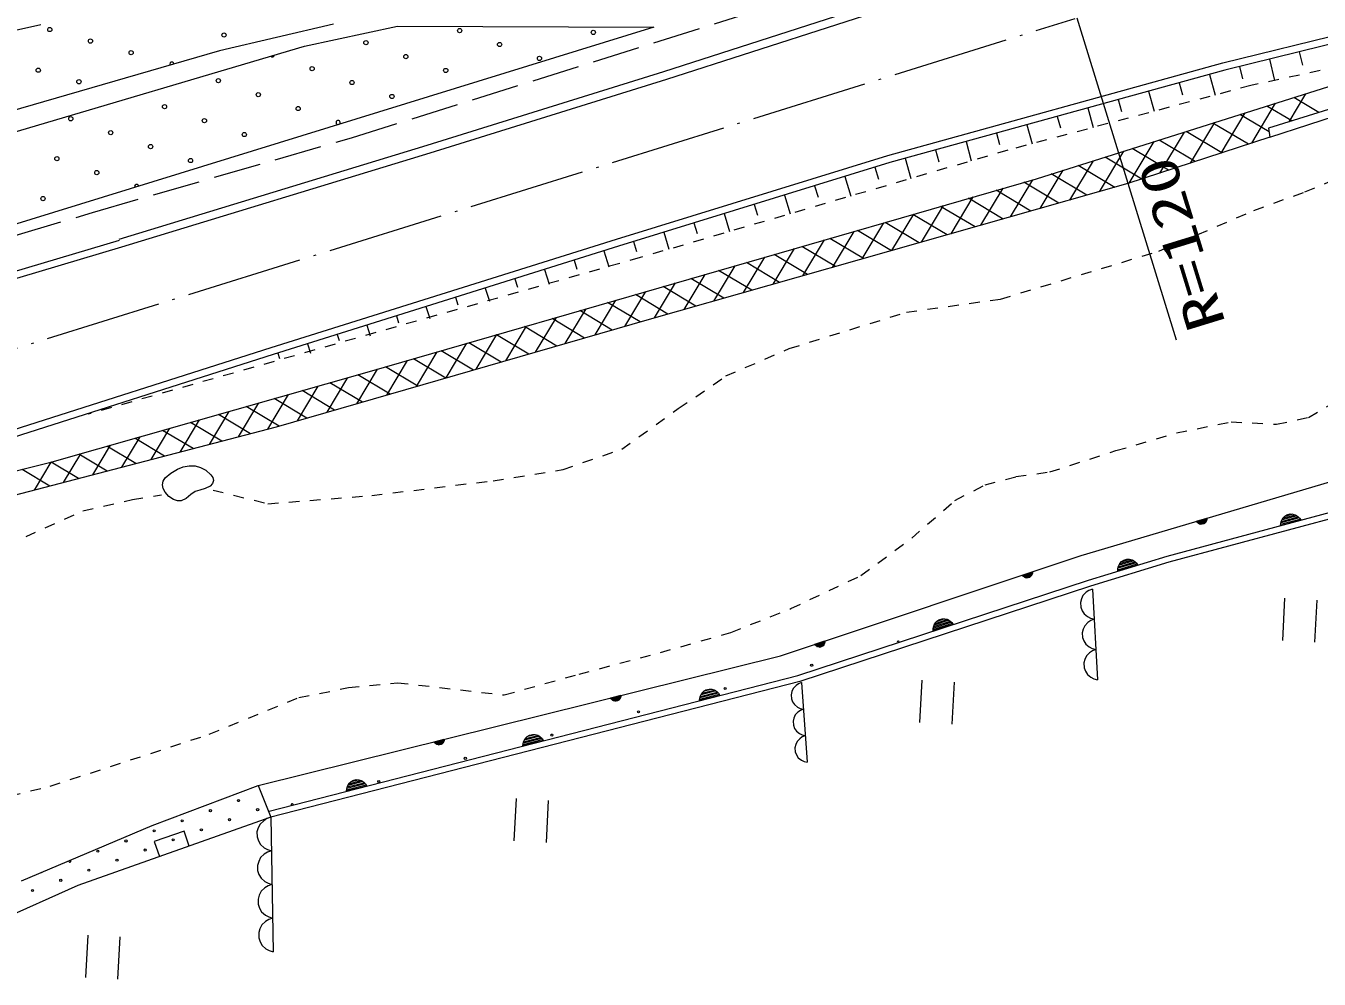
# Model space of a CAD drawing. Units: millimetres, scale not verified. Extents: x 40000 to 680000, y 20000 to 380000.
# Drawn here: x 322573 to 383768, y 268952 to 314058 of the extents above; entities that cross this region are included whole.
import ezdxf
from ezdxf.enums import TextEntityAlignment as Align

# ---------------------------------------------------------------- set-up
doc = ezdxf.new("R2010")
doc.units = ezdxf.units.MM
doc.header["$LTSCALE"] = 1000
for name, pattern in [('USER1', [3, 2.25, -0.75]), ('USER2', [1, 0.5, -0.5]), ('USER3', [7.000001, 5.508197, -0.688525, 0.114754, -0.688525])]:
    doc.linetypes.add(name, pattern=pattern)
for name, color, linetype, lineweight in [('S-BGD', 1, 'Continuous', 13), ('S-BGD-HTXT', 6, 'Continuous', 13), ('S-BMK', 3, 'USER3', 13)]:
    doc.layers.add(name, color=color, linetype=linetype, lineweight=lineweight)
doc.styles.add('ＭＳ ゴシック', font='')
doc.styles.get('ＭＳ ゴシック').set_extended_font_data('MS Gothic')

msp = doc.modelspace()

# ---------------------------------------------------------------- linework, layer by layer
at = {"layer": 'S-BGD'}
for p, q in [((352767, 311905), (371974, 318089)), ((372092, 317707), (352887, 311523)), ((319131, 313190), (323280, 314127)), ((352293, 313998), (321524, 304505)), ((337133, 314140), (331743, 312873)), ((335761, 313090), (340155, 314045)), ((340155, 314045), (352293, 313998)), ((379212, 312301), (386268, 314040)), ((386340, 313697), (379300, 311962)), ((331743, 312873), (320497, 309629)), ((321489, 308865), (335761, 313090)), ((370389, 306827), (390241, 313083)), ((382820, 312829), (382975, 312200)), ((363359, 307928), (379212, 312301)), ((380004, 312136), (380149, 311548)), ((381412, 312482), (381660, 311476)), ((341568, 308413), (352767, 311905)), ((352887, 311523), (341685, 308030)), ((379300, 311962), (363457, 307592)), ((378580, 311763), (378850, 310785)), ((390321, 312024), (381371, 309211)), ((381440, 308794), (390467, 311739)), ((375700, 310969), (375962, 310017)), ((377140, 311366), (377300, 310787)), ((374259, 310571), (374415, 310008)), ((380580, 308513), (381705, 310393)), ((382477, 309558), (381297, 310264)), ((382347, 309517), (383142, 310846)), ((383753, 309960), (382572, 310666)), ((371379, 309777), (371530, 309230)), ((372819, 310174), (373074, 309249)), ((379130, 308037), (380269, 309940)), ((381399, 309038), (380021, 309862)), ((369939, 309380), (370186, 308481)), ((376231, 307087), (377397, 309035)), ((379160, 308047), (377470, 309058)), ((377681, 307562), (378833, 309488)), ((380418, 308459), (378745, 309460)), ((381371, 309211), (381440, 308794)), ((367058, 308585), (367310, 307671)), ((368498, 308982), (368646, 308447)), ((381440, 308794), (374722, 306593)), ((374781, 306612), (375961, 308583)), ((377902, 307635), (376194, 308656)), ((326981, 303970), (341568, 308413)), ((341685, 308030), (327098, 303587)), ((350513, 303969), (363359, 307928)), ((365618, 308188), (365773, 307626)), ((373376, 306211), (374524, 308130)), ((375385, 306810), (373643, 307852)), ((376643, 307222), (374918, 308254)), ((363457, 307592), (350616, 303635)), ((362744, 307372), (362920, 306802)), ((364178, 307790), (364442, 306833)), ((370569, 305415), (371652, 307225)), ((371972, 305813), (373088, 307678)), ((374097, 306415), (372367, 307451)), ((338949, 297740), (370389, 306827)), ((374722, 306593), (352061, 300169)), ((361317, 306932), (361603, 306003)), ((369166, 305018), (370219, 306778)), ((371454, 305666), (369799, 306657)), ((372775, 306041), (371091, 307049)), ((358464, 306053), (358737, 305166)), ((359891, 306493), (360058, 305948)), ((367762, 304620), (368810, 306371)), ((370133, 305292), (368486, 306277)), ((357037, 305613), (357197, 305094)), ((364955, 303824), (365992, 305556)), ((367490, 304542), (365859, 305518)), ((366359, 304222), (367401, 305964)), ((368811, 304917), (367173, 305898)), ((355610, 305174), (355871, 304329)), ((364847, 303793), (363233, 304759)), ((363552, 303426), (364583, 305149)), ((366168, 304168), (364546, 305138)), ((352757, 304294), (353004, 303491)), ((354183, 304734), (354336, 304239)), ((360745, 302631), (361765, 304334)), ((363525, 303419), (361920, 304379)), ((362149, 303029), (363174, 304742)), ((319533, 301697), (326998, 303923)), ((327098, 303587), (319636, 301363)), ((334174, 298843), (350513, 303969)), ((350616, 303635), (334280, 298509)), ((351330, 303855), (351474, 303385)), ((360882, 302670), (359294, 303620)), ((359342, 302233), (360356, 303927)), ((362204, 303044), (360607, 304000)), ((348514, 302974), (348650, 302541)), ((349916, 303415), (350152, 302661)), ((356535, 301437), (357537, 303113)), ((357938, 301835), (358946, 303520)), ((359561, 302295), (357981, 303241)), ((347112, 302534), (347329, 301843)), ((355131, 301039), (356128, 302705)), ((356918, 301546), (355354, 302482)), ((358239, 301920), (356667, 302861)), ((345711, 302093), (345835, 301697)), ((352325, 300244), (353310, 301891)), ((354275, 300797), (352728, 301722)), ((353728, 300642), (354719, 302298)), ((355596, 301171), (354041, 302102)), ((342907, 301213), (343020, 300854)), ((344309, 301653), (344507, 301024)), ((350917, 299839), (351901, 301483)), ((352954, 300422), (351415, 301343)), ((341506, 300772), (341684, 300205)), ((348099, 299026), (349083, 300669)), ((350321, 299667), (348789, 300584)), ((349508, 299432), (350492, 301076)), ((351635, 300046), (350102, 300963)), ((352061, 300169), (334418, 295077)), ((338702, 299891), (338861, 299387)), ((340104, 300332), (340205, 300010)), ((346691, 298619), (347674, 300262)), ((349007, 299288), (347475, 300204)), ((337300, 299451), (337390, 299167)), ((343873, 297806), (344855, 299447)), ((346380, 298529), (344849, 299445)), ((345282, 298213), (346265, 299854)), ((347693, 298909), (346162, 299825)), ((316530, 293214), (334174, 298843)), ((335899, 299011), (336038, 298568)), ((341056, 296993), (342037, 298632)), ((343752, 297771), (342223, 298686)), ((342465, 297399), (343446, 299040)), ((345066, 298150), (343536, 299066)), ((334280, 298509), (318219, 293385)), ((334497, 298570), (334575, 298323)), ((339647, 296586), (340628, 298225)), ((342438, 297392), (340910, 298307)), ((323815, 293428), (338949, 297740)), ((336830, 295773), (337813, 297416)), ((338239, 296180), (339219, 297818)), ((339811, 296633), (338280, 297549)), ((341124, 297013), (339597, 297927)), ((335421, 295367), (336408, 297016)), ((337183, 295875), (335642, 296798)), ((338497, 296254), (336961, 297173)), ((332640, 294614), (333599, 296216)), ((334021, 294974), (335004, 296616)), ((335869, 295496), (334322, 296422)), ((331259, 294254), (332194, 295815)), ((333204, 294760), (331684, 295670)), ((334556, 295117), (333003, 296046)), ((334418, 295077), (318848, 291018)), ((328498, 293534), (329384, 295015)), ((329879, 293894), (330789, 295415)), ((331847, 294407), (330364, 295294)), ((327117, 293174), (327979, 294615)), ((329134, 293700), (327726, 294542)), ((330491, 294053), (329045, 294918)), ((372504, 288995), (391706, 294682)), ((324356, 292454), (325170, 293814)), ((326421, 292992), (325087, 293791)), ((325736, 292814), (326574, 294215)), ((327778, 293346), (326406, 294167)), ((314165, 291004), (323815, 293428)), ((322975, 292094), (323766, 293416)), ((325064, 292639), (323766, 293416)), ((329745, 293089), (330020, 293198)), ((330020, 293198), (330300, 293246)), ((330300, 293246), (330576, 293233)), ((330576, 293233), (330836, 293162)), ((330836, 293162), (331083, 293027)), ((376580, 288965), (392631, 293285)), ((323708, 292285), (322394, 293071)), ((329032, 292348), (329071, 292516)), ((329071, 292516), (329172, 292671)), ((329172, 292671), (329433, 292899)), ((329433, 292899), (329745, 293089)), ((331083, 293027), (331326, 292821)), ((331326, 292821), (331425, 292687)), ((331459, 292546), (331406, 292405)), ((331425, 292687), (331459, 292546)), ((392709, 292995), (376662, 288676)), ((329068, 292163), (329032, 292348)), ((329162, 291990), (329068, 292163)), ((329342, 291791), (329162, 291990)), ((330585, 292022), (330374, 291890)), ((330805, 292091), (330585, 292022)), ((331063, 292160), (330805, 292091)), ((331292, 292282), (331063, 292160)), ((331406, 292405), (331292, 292282)), ((329553, 291649), (329342, 291791)), ((329746, 291581), (329553, 291649)), ((329920, 291577), (329746, 291581)), ((330153, 291700), (329920, 291577)), ((330374, 291890), (330153, 291700)), ((377972, 290614), (378451, 290756)), ((378448, 290722), (377993, 290588)), ((378013, 290561), (378445, 290689)), ((378448, 290695), (378435, 290640)), ((378451, 290756), (378448, 290695)), ((381952, 290472), (382869, 290719)), ((382829, 290773), (381960, 290539)), ((381980, 290609), (382774, 290823)), ((381983, 290636), (382049, 290768)), ((382715, 290871), (382012, 290683)), ((382049, 290768), (382139, 290854)), ((382054, 290759), (382638, 290916)), ((382139, 290854), (382243, 290921)), ((382508, 290945), (382149, 290849)), ((382243, 290921), (382393, 290961)), ((382393, 290961), (382516, 290955)), ((382516, 290955), (382638, 290926)), ((382638, 290926), (382761, 290845)), ((382761, 290845), (382844, 290766)), ((382844, 290766), (382910, 290665)), ((378006, 290564), (377972, 290614)), ((378049, 290526), (378006, 290564)), ((378436, 290654), (378042, 290537)), ((378111, 290487), (378049, 290526)), ((378072, 290513), (378421, 290617)), ((378401, 290578), (378111, 290492)), ((378172, 290474), (378111, 290487)), ((378234, 290473), (378172, 290474)), ((378176, 290479), (378355, 290532)), ((378308, 290495), (378234, 290473)), ((378359, 290529), (378308, 290495)), ((378403, 290574), (378359, 290529)), ((378435, 290640), (378403, 290574)), ((382910, 290665), (381944, 290406)), ((381944, 290406), (381953, 290527)), ((381953, 290527), (381983, 290636)), ((358286, 284256), (372504, 288995)), ((372854, 287836), (376580, 288965)), ((376662, 288676), (372945, 287550)), ((375195, 288545), (374238, 288255)), ((374238, 288255), (374243, 288377)), ((374243, 288377), (374270, 288487)), ((374244, 288323), (375153, 288598)), ((375111, 288651), (374250, 288390)), ((374268, 288460), (375055, 288699)), ((374270, 288487), (374332, 288621)), ((374994, 288746), (374298, 288535)), ((374332, 288621), (374419, 288710)), ((374337, 288612), (374916, 288787)), ((374419, 288710), (374521, 288780)), ((374785, 288813), (374429, 288705)), ((374521, 288780), (374669, 288825)), ((374669, 288825), (374793, 288823)), ((374793, 288823), (374915, 288798)), ((374915, 288798), (375041, 288721)), ((375041, 288721), (375126, 288645)), ((375126, 288645), (375195, 288545)), ((359107, 283325), (372854, 287836)), ((369726, 288069), (370200, 288227)), ((369762, 288020), (369726, 288069)), ((370198, 288193), (369748, 288043)), ((369806, 287983), (369762, 288020)), ((369769, 288017), (370196, 288160)), ((370188, 288124), (369798, 287994)), ((369869, 287947), (369806, 287983)), ((369830, 287971), (370175, 288087)), ((370156, 288047), (369869, 287952)), ((369931, 287936), (369869, 287947)), ((369993, 287936), (369931, 287936)), ((369935, 287941), (370111, 288000)), ((370066, 287961), (369993, 287936)), ((370116, 287997), (370066, 287961)), ((370159, 288043), (370116, 287997)), ((370188, 288111), (370159, 288043)), ((370200, 288166), (370188, 288111)), ((370200, 288227), (370200, 288166)), ((372945, 287550), (359191, 283037)), ((372593, 287106), (372516, 286944)), ((372742, 287255), (372593, 287106)), ((372877, 287348), (372742, 287255)), ((373038, 287411), (372877, 287348)), ((373038, 287411), (373281, 283119)), ((372516, 286944), (372472, 286773)), ((372472, 286773), (372484, 286551)), ((372484, 286551), (372547, 286386)), ((382135, 286974), (382027, 284977)), ((383560, 284894), (383668, 286891)), ((365510, 285492), (366413, 285788)), ((366369, 285840), (365514, 285559)), ((365530, 285630), (366312, 285887)), ((365532, 285657), (365590, 285792)), ((366250, 285932), (365558, 285705)), ((365590, 285792), (365676, 285883)), ((365596, 285783), (366171, 285972)), ((365676, 285883), (365776, 285956)), ((366040, 285995), (365686, 285878)), ((365776, 285956), (365923, 286004)), ((365923, 286004), (366047, 286005)), ((366047, 286005), (366170, 285982)), ((366170, 285982), (366297, 285908)), ((366297, 285908), (366384, 285834)), ((366384, 285834), (366456, 285737)), ((372547, 286386), (372642, 286233)), ((372642, 286233), (372807, 286103)), ((372823, 285824), (372674, 285675)), ((372807, 286103), (372951, 286028)), ((372958, 285918), (372823, 285824)), ((372951, 286028), (373119, 285981)), ((373119, 285981), (372958, 285918)), ((366456, 285737), (365506, 285425)), ((365506, 285425), (365508, 285546)), ((365508, 285546), (365532, 285657)), ((372597, 285513), (372552, 285342)), ((372552, 285342), (372565, 285120)), ((372674, 285675), (372597, 285513)), ((359903, 284795), (360377, 284953)), ((359939, 284746), (359903, 284795)), ((360375, 284920), (359925, 284769)), ((359983, 284710), (359939, 284746)), ((359946, 284744), (360373, 284886)), ((360365, 284850), (359975, 284720)), ((360046, 284673), (359983, 284710)), ((360007, 284698), (360352, 284813)), ((360333, 284774), (360046, 284678)), ((360108, 284662), (360046, 284673)), ((360170, 284663), (360108, 284662)), ((360112, 284667), (360288, 284726)), ((360243, 284687), (360170, 284663)), ((360293, 284723), (360243, 284687)), ((360336, 284769), (360293, 284723)), ((360365, 284837), (360336, 284769)), ((360377, 284892), (360365, 284837)), ((360377, 284953), (360377, 284892)), ((372565, 285120), (372628, 284955)), ((372628, 284955), (372723, 284803)), ((372723, 284803), (372888, 284672)), ((372888, 284672), (373032, 284598)), ((373032, 284598), (373200, 284550)), ((333570, 278113), (358286, 284256)), ((372678, 284082), (372633, 283911)), ((372755, 284245), (372678, 284082)), ((372904, 284393), (372755, 284245)), ((373039, 284487), (372904, 284393)), ((373200, 284550), (373039, 284487)), ((372633, 283911), (372646, 283689)), ((372646, 283689), (372709, 283524)), ((372709, 283524), (372804, 283372)), ((372804, 283372), (372969, 283241)), ((334088, 276902), (359107, 283325)), ((359191, 283037), (334163, 276611)), ((359015, 282839), (358886, 282706)), ((359132, 282923), (359015, 282839)), ((359273, 282980), (359132, 282923)), ((359273, 282980), (359544, 279214)), ((364973, 283094), (364865, 281097)), ((366398, 281014), (366506, 283011)), ((372969, 283241), (373113, 283167)), ((373113, 283167), (373281, 283119)), ((350243, 282260), (350728, 282381)), ((350275, 282209), (350243, 282260)), ((350723, 282347), (350262, 282233)), ((350316, 282169), (350275, 282209)), ((350282, 282206), (350719, 282314)), ((350708, 282279), (350309, 282180)), ((350376, 282127), (350316, 282169)), ((350338, 282155), (350691, 282243)), ((350670, 282205), (350376, 282132)), ((350437, 282111), (350376, 282127)), ((350498, 282107), (350437, 282111)), ((350441, 282116), (350622, 282161)), ((350574, 282126), (350498, 282107)), ((350626, 282158), (350574, 282126)), ((350672, 282201), (350626, 282158)), ((350706, 282266), (350672, 282201)), ((350722, 282320), (350706, 282266)), ((350728, 282381), (350722, 282320)), ((355415, 282377), (354447, 282129)), ((354447, 282129), (354457, 282250)), ((354455, 282196), (355376, 282432)), ((354457, 282250), (354488, 282359)), ((355336, 282486), (354464, 282262)), ((354485, 282332), (355282, 282537)), ((354488, 282359), (354555, 282490)), ((355222, 282586), (354518, 282405)), ((354555, 282490), (354647, 282575)), ((354560, 282481), (355146, 282631)), ((354647, 282575), (354752, 282641)), ((355017, 282662), (354656, 282570)), ((354752, 282641), (354902, 282679)), ((354902, 282679), (355025, 282672)), ((355025, 282672), (355146, 282641)), ((355146, 282641), (355268, 282559)), ((355268, 282559), (355350, 282480)), ((355350, 282480), (355415, 282377)), ((358820, 282563), (358784, 282412)), ((358784, 282412), (358798, 282217)), ((358798, 282217), (358856, 282073)), ((358886, 282706), (358820, 282563)), ((358856, 282073), (358941, 281940)), ((358941, 281940), (359088, 281828)), ((359106, 281583), (358976, 281451)), ((359088, 281828), (359215, 281765)), ((359222, 281667), (359106, 281583)), ((359215, 281765), (359363, 281725)), ((359363, 281725), (359222, 281667)), ((358911, 281307), (358874, 281157)), ((358874, 281157), (358888, 280962)), ((358888, 280962), (358946, 280818)), ((358976, 281451), (358911, 281307)), ((341886, 280186), (342372, 280307)), ((342367, 280274), (341906, 280159)), ((342372, 280307), (342366, 280246)), ((346104, 280051), (347024, 280288)), ((346984, 280342), (346112, 280118)), ((346133, 280188), (346930, 280392)), ((346137, 280215), (346204, 280345)), ((346871, 280442), (346166, 280261)), ((346204, 280345), (346295, 280431)), ((346209, 280336), (346795, 280487)), ((346295, 280431), (346400, 280496)), ((346665, 280518), (346304, 280425)), ((346400, 280496), (346550, 280535)), ((346550, 280535), (346673, 280528)), ((346673, 280528), (346794, 280497)), ((346794, 280497), (346916, 280415)), ((346916, 280415), (346999, 280335)), ((346999, 280335), (347064, 280233)), ((358946, 280818), (359031, 280685)), ((359031, 280685), (359178, 280573)), ((359196, 280328), (359067, 280196)), ((359178, 280573), (359306, 280509)), ((359313, 280412), (359196, 280328)), ((359306, 280509), (359454, 280470)), ((359454, 280470), (359313, 280412)), ((341918, 280135), (341886, 280186)), ((341959, 280095), (341918, 280135)), ((341926, 280132), (342362, 280240)), ((342352, 280205), (341953, 280106)), ((342020, 280053), (341959, 280095)), ((341982, 280081), (342335, 280169)), ((342313, 280131), (342020, 280059)), ((342080, 280038), (342020, 280053)), ((342142, 280034), (342080, 280038)), ((342084, 280042), (342265, 280087)), ((342217, 280052), (342142, 280034)), ((342270, 280085), (342217, 280052)), ((342316, 280127), (342270, 280085)), ((342350, 280192), (342316, 280127)), ((342366, 280246), (342350, 280192)), ((347064, 280233), (346095, 279985)), ((346095, 279985), (346105, 280106)), ((346105, 280106), (346137, 280215)), ((359001, 280052), (358965, 279901)), ((358965, 279901), (358979, 279707)), ((358979, 279707), (359037, 279563)), ((359067, 280196), (359001, 280052)), ((359037, 279563), (359122, 279430)), ((359122, 279430), (359269, 279318)), ((359269, 279318), (359396, 279254)), ((359396, 279254), (359544, 279214)), ((328555, 276221), (333570, 278113)), ((333570, 278113), (334163, 276611)), ((338712, 278089), (337743, 277840)), ((337743, 277840), (337753, 277962)), ((337752, 277907), (338672, 278143)), ((337753, 277962), (337785, 278070)), ((338632, 278198), (337760, 277974)), ((337781, 278044), (338578, 278248)), ((337785, 278070), (337852, 278201)), ((338519, 278298), (337814, 278117)), ((337852, 278201), (337943, 278287)), ((337857, 278192), (338443, 278343)), ((337943, 278287), (338048, 278352)), ((338313, 278374), (337953, 278281)), ((338048, 278352), (338198, 278391)), ((338198, 278391), (338321, 278384)), ((338321, 278384), (338443, 278353)), ((338443, 278353), (338564, 278271)), ((338564, 278271), (338647, 278191)), ((338647, 278191), (338712, 278089)), ((345778, 277492), (345669, 275495)), ((347202, 275412), (347310, 277409)), ((334163, 276611), (325036, 273389)), ((334163, 276611), (333981, 276548)), ((334163, 276611), (334276, 270244)), ((322369, 273603), (328555, 276221)), ((333562, 276115), (333506, 275927)), ((333655, 276292), (333562, 276115)), ((333827, 276450), (333655, 276292)), ((333981, 276548), (333827, 276450)), ((330057, 275957), (328642, 275458)), ((328642, 275458), (328892, 274751)), ((330306, 275250), (330057, 275957)), ((333506, 275927), (333510, 275680)), ((333510, 275680), (333573, 275494)), ((333573, 275494), (333672, 275321)), ((333672, 275321), (333850, 275169)), ((333855, 274858), (333683, 274700)), ((333850, 275169), (334007, 275080)), ((334009, 274956), (333855, 274858)), ((334007, 275080), (334191, 275019)), ((334191, 275019), (334009, 274956)), ((333591, 274523), (333534, 274335)), ((333534, 274335), (333539, 274088)), ((333683, 274700), (333591, 274523)), ((333539, 274088), (333602, 273902)), ((333602, 273902), (333700, 273729)), ((333700, 273729), (333878, 273577)), ((333878, 273577), (334035, 273488)), ((325036, 273389), (316306, 269466)), ((333619, 272931), (333563, 272743)), ((333712, 273108), (333619, 272931)), ((333884, 273266), (333712, 273108)), ((334037, 273365), (333884, 273266)), ((334035, 273488), (334219, 273428)), ((334219, 273428), (334037, 273365)), ((333563, 272743), (333567, 272496)), ((333567, 272496), (333630, 272310)), ((333630, 272310), (333729, 272137)), ((333729, 272137), (333907, 271985)), ((333907, 271985), (334064, 271896)), ((334066, 271773), (333912, 271674)), ((334064, 271896), (334248, 271836)), ((334248, 271836), (334066, 271773)), ((333648, 271339), (333591, 271151)), ((333591, 271151), (333596, 270904)), ((333740, 271516), (333648, 271339)), ((333912, 271674), (333740, 271516)), ((325498, 271032), (325390, 269035)), ((326923, 268952), (327031, 270949)), ((333596, 270904), (333659, 270718)), ((333659, 270718), (333757, 270545)), ((333757, 270545), (333935, 270393)), ((333935, 270393), (334092, 270304)), ((334092, 270304), (334276, 270244))]:
    msp.add_line(p, q, dxfattribs=at)
at = {"layer": 'S-BGD', "linetype": 'USER1'}
for p, q in [((337983, 308765), (359630, 315559)), ((325726, 305228), (337983, 308765)), ((319198, 303289), (325726, 305228))]:
    msp.add_line(p, q, dxfattribs=at)
at = {"layer": 'S-BGD', "linetype": 'USER2'}
for p, q in [((384793, 312150), (380534, 311233)), ((380534, 311233), (369033, 308174)), ((369033, 308174), (351636, 303091)), ((383097, 306203), (384595, 306828)), ((380677, 305324), (383097, 306203)), ((376182, 303398), (380677, 305324)), ((351636, 303091), (325522, 295682)), ((368689, 301129), (376182, 303398)), ((364241, 300510), (368689, 301129)), ((358697, 298792), (364241, 300510)), ((355699, 297491), (358697, 298792)), ((353445, 295947), (355699, 297491)), ((383260, 295534), (385749, 296989)), ((350766, 294023), (353445, 295947)), ((377013, 294795), (379606, 295322)), ((379606, 295322), (381754, 295205)), ((381754, 295205), (383260, 295534)), ((374151, 293959), (377013, 294795)), ((347989, 293063), (350766, 294023)), ((371019, 292949), (374151, 293959)), ((338938, 291838), (344679, 292536)), ((344679, 292536), (347989, 293063)), ((367959, 292345), (369416, 292728)), ((369416, 292728), (371019, 292949)), ((331431, 292094), (334021, 291448)), ((366534, 291602), (367959, 292345)), ((325271, 291115), (327621, 291644)), ((327621, 291644), (328997, 291872)), ((334021, 291448), (338938, 291838)), ((364488, 289815), (366534, 291602)), ((322580, 289898), (325271, 291115)), ((362084, 288047), (364488, 289815)), ((358768, 286483), (362084, 288047)), ((355937, 285354), (358768, 286483)), ((352602, 284407), (355937, 285354)), ((348751, 283384), (352602, 284407)), ((345210, 282397), (348751, 283384)), ((335486, 282278), (337842, 282745)), ((337842, 282745), (340163, 282978)), ((340163, 282978), (345210, 282397)), ((331252, 280536), (335486, 282278)), ((323725, 278085), (331252, 280536)), ((318908, 276916), (323725, 278085))]:
    msp.add_line(p, q, dxfattribs=at)
at = {"layer": 'S-BGD'}
for centre, radius in [((323705, 313884), 99.5), ((343099, 313835), 99.5), ((325629, 313338), 99.5), ((331947, 313625), 99.5), ((338664, 313264), 99.5), ((349423, 313747), 99.5), ((327553, 312792), 99.5), ((344988, 313176), 99.5), ((336117, 312034), 99.5), ((340552, 312605), 99.5), ((346876, 312518), 99.5), ((323159, 311960), 99.5), ((325083, 311414), 99.5), ((331681, 311463), 99.5), ((342441, 311947), 99.5), ((333570, 310804), 99.5), ((338005, 311375), 99.5), ((329134, 310233), 99.5), ((339893, 310717), 99.5), ((324698, 309662), 99.5), ((331022, 309575), 99.5), ((335458, 310146), 99.5), ((326587, 309003), 99.5), ((328475, 308345), 99.5), ((332911, 308916), 99.5), ((324040, 307774), 99.5), ((325928, 307115), 99.5), ((330364, 307686), 99.5), ((323381, 305885), 99.5), ((359756, 283803), 49.7), ((355658, 282702), 49.7), ((351561, 281602), 49.7), ((347464, 280501), 49.7), ((343366, 279401), 49.7), ((339269, 278300), 49.7), ((332635, 277400), 49.7), ((331304, 276922), 49.7), ((333539, 276973), 49.7), ((328641, 275966), 49.7), ((329972, 276444), 49.7), ((330877, 276018), 49.7), ((332208, 276496), 49.7), ((327310, 275489), 49.7), ((329546, 275540), 49.7), ((325979, 275011), 49.7), ((328215, 275062), 49.7), ((325553, 274106), 49.7), ((326884, 274584), 49.7), ((324222, 273628), 49.7), ((322891, 273150), 49.7)]:
    msp.add_circle(centre, radius, dxfattribs=at)
for centre, radius, start, end in [((329477, 312246), 99.5, 0.79461, 211.38111), ((334228, 312693), 99.5, 229.2076, 343.77862), ((337346, 309487), 99.5, 303.11492, 271.17772), ((327817, 306456), 99.5, 11.85436, 202.43828), ((363853, 284903), 49.7, 354.88136, 221.44983), ((335171, 277200), 49.7, 351.88739, 216.91085), ((324648, 274533), 49.7, 162.83107, 63.04458), ((323317, 274055), 49.7, 272.43729, 313.43836)]:
    msp.add_arc(centre, radius, start, end, dxfattribs=at)
at = {"layer": 'S-BGD-HTXT'}
msp.add_line((372303, 314435), (376996, 299200), dxfattribs=at)
at = {"layer": 'S-BMK'}
msp.add_line((316917, 297187), (372220, 314405), dxfattribs=at)
msp.add_arc((408732, 202030), 118157, 62.1012, 104.81433, dxfattribs=at)

# ---------------------------------------------------------------- texts
at = {"layer": 'S-BGD-HTXT', "style": 'ＭＳ ゴシック', "width": 1.35}
msp.add_text('R=120', height=1833, rotation=107.1, dxfattribs=at).set_placement((379878, 300140), align=Align.BOTTOM_LEFT)

doc.saveas('drawing.dxf')
